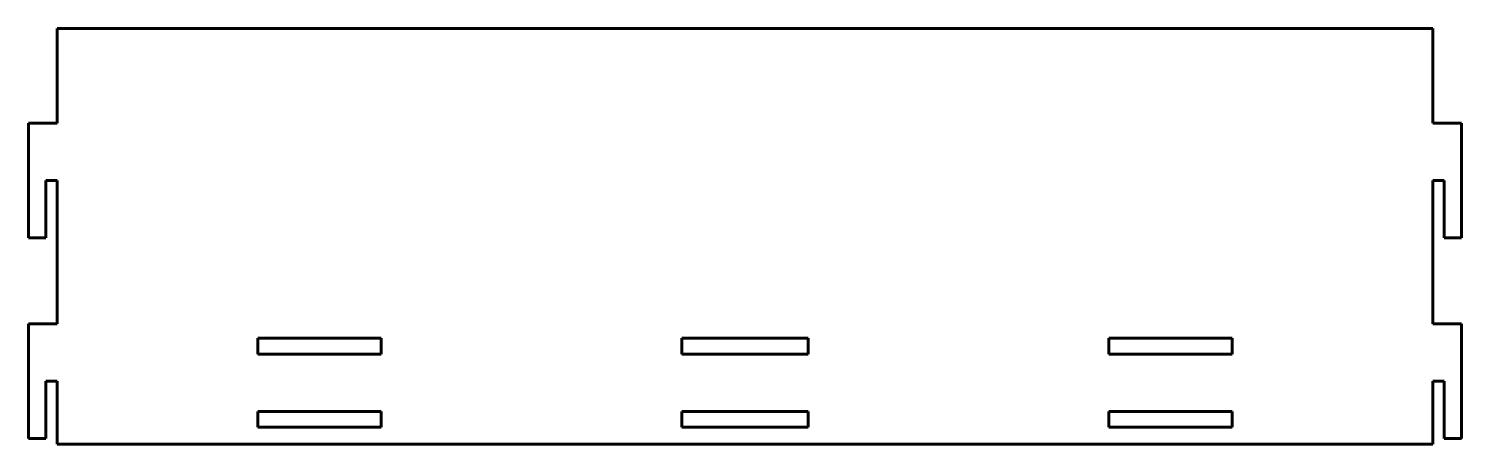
# Model space of a CAD drawing. Header units: millimetres. Extents: x -13 to 487, y 128 to 273.
import ezdxf

# ---------------------------------------------------------------- set-up
doc = ezdxf.new("R2010")
doc.units = ezdxf.units.MM
doc.linetypes.add('K5LT32768', pattern=[0])
doc.layers.add('Системный слой', color=7, linetype='Continuous')

msp = doc.modelspace()

# ---------------------------------------------------------------- linework, layer by layer
at = {"layer": 'Системный слой', "color": 7, "linetype": 'K5LT32768', "lineweight": 60}
for p, q in [((-2.98, 272.82), (-2.98, 239.82)), ((477.02, 272.82), (-2.98, 272.82)), ((477.02, 239.82), (477.02, 272.82)), ((-12.98, 239.82), (-12.98, 199.82)), ((-2.98, 239.82), (-12.98, 239.82)), ((487.02, 239.82), (477.02, 239.82)), ((487.02, 199.82), (487.02, 239.82)), ((-6.98, 199.82), (-6.98, 219.82)), ((-6.98, 219.82), (-2.98, 219.82)), ((-2.98, 219.82), (-2.98, 169.82)), ((477.02, 219.82), (481.02, 219.82)), ((477.02, 169.82), (477.02, 219.82)), ((481.02, 219.82), (481.02, 199.82)), ((-12.98, 199.82), (-6.98, 199.82)), ((481.02, 199.82), (487.02, 199.82)), ((-2.98, 169.82), (-12.98, 169.82)), ((-12.98, 169.82), (-12.98, 129.82)), ((487.02, 169.82), (477.02, 169.82)), ((487.02, 129.82), (487.02, 169.82)), ((67.02, 164.82), (67.02, 159.32)), ((110.02, 164.82), (67.02, 164.82)), ((110.02, 159.32), (110.02, 164.82)), ((215.02, 164.82), (215.02, 159.32)), ((259.02, 164.82), (215.02, 164.82)), ((259.02, 159.32), (259.02, 164.82)), ((364.02, 164.82), (364.02, 159.32)), ((407.02, 164.82), (364.02, 164.82)), ((407.02, 159.32), (407.02, 164.82)), ((67.02, 159.32), (110.02, 159.32)), ((215.02, 159.32), (259.02, 159.32)), ((364.02, 159.32), (407.02, 159.32)), ((-6.98, 129.82), (-6.98, 149.82)), ((-6.98, 149.82), (-2.98, 149.82)), ((-2.98, 149.82), (-2.98, 127.82)), ((477.02, 149.82), (481.02, 149.82)), ((477.02, 127.82), (477.02, 149.82)), ((481.02, 149.82), (481.02, 129.82)), ((110.02, 139.32), (67.02, 139.32)), ((67.02, 139.32), (67.02, 133.82)), ((110.02, 133.82), (110.02, 139.32)), ((215.02, 139.32), (215.02, 133.82)), ((259.02, 139.32), (215.02, 139.32)), ((259.02, 133.82), (259.02, 139.32)), ((364.02, 139.32), (364.02, 133.82)), ((407.02, 139.32), (364.02, 139.32)), ((407.02, 133.82), (407.02, 139.32)), ((67.02, 133.82), (110.02, 133.82)), ((215.02, 133.82), (259.02, 133.82)), ((364.02, 133.82), (407.02, 133.82)), ((-12.98, 129.82), (-6.98, 129.82)), ((-2.98, 127.82), (477.02, 127.82)), ((481.02, 129.82), (487.02, 129.82))]:
    msp.add_line(p, q, dxfattribs=at)

doc.saveas('drawing.dxf')
